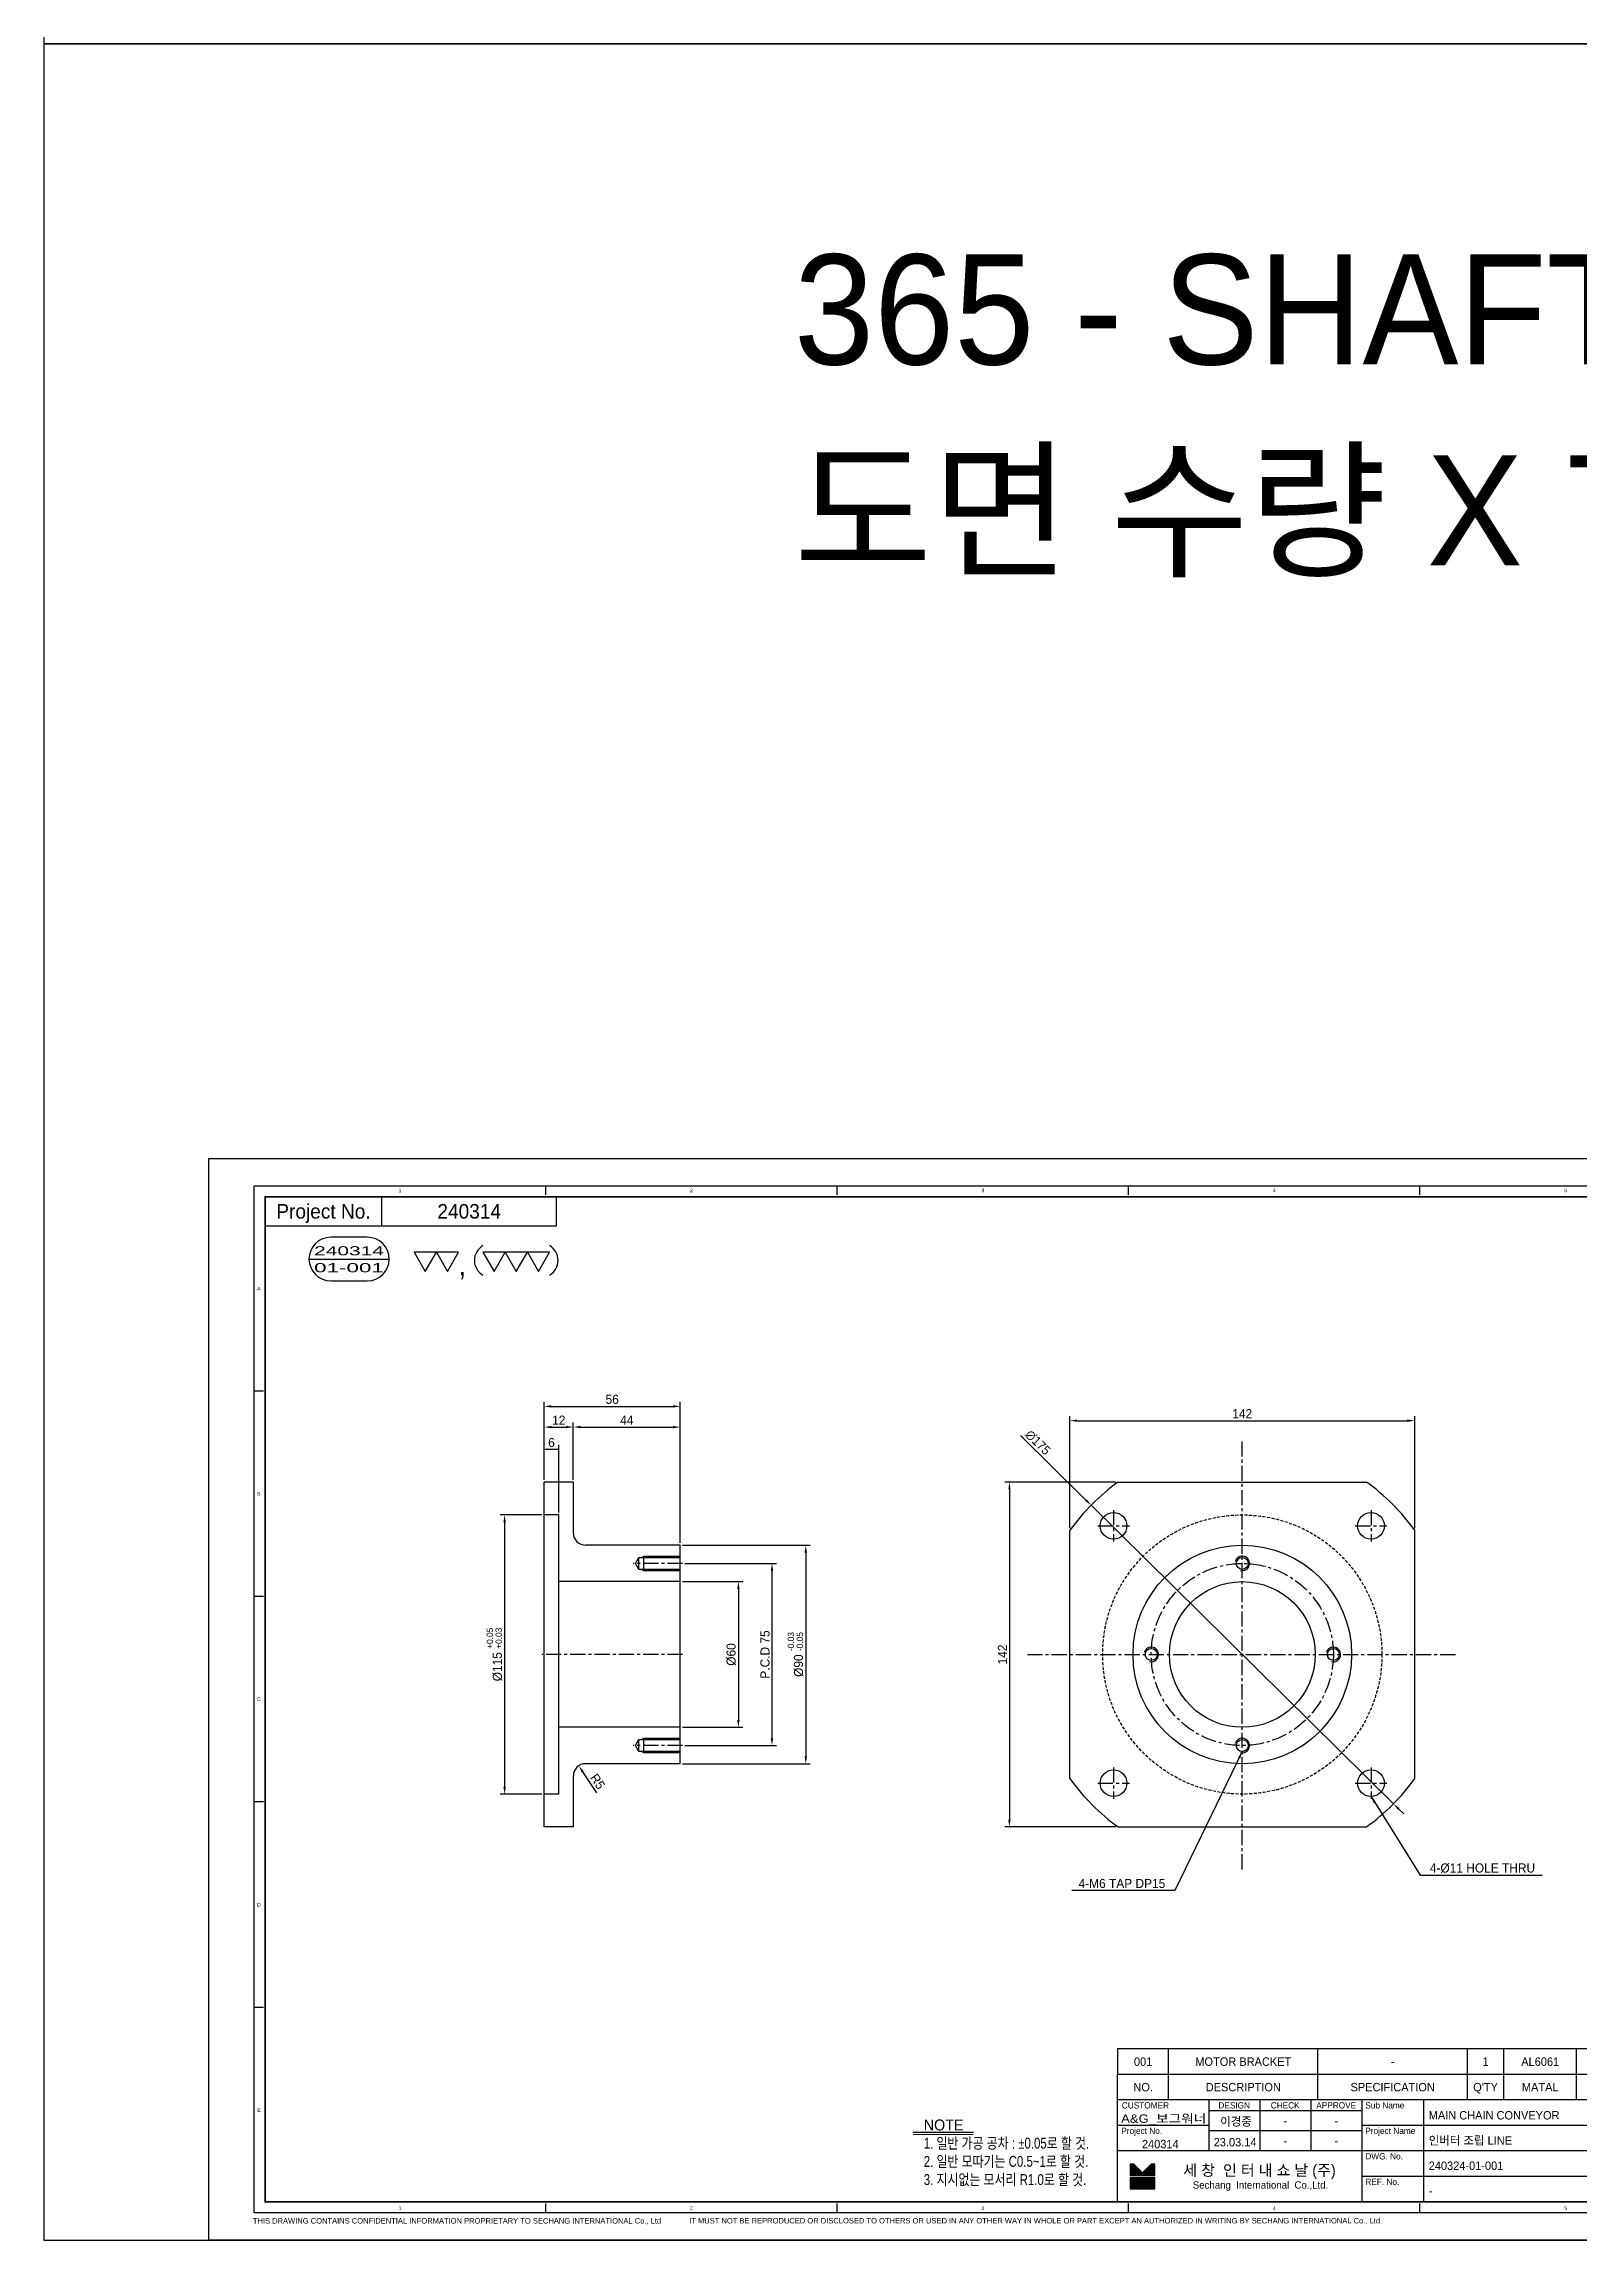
# Model space of a CAD drawing. Header units: inches. Extents: x 0 to 77285, y -118 to 40065.
# Drawn here: x 71277 to 71910, y -118 to 786 of the extents above; entities that cross this region are included whole.
import ezdxf
from ezdxf.enums import TextEntityAlignment as Align

# ---------------------------------------------------------------- set-up
doc = ezdxf.new("R2010")
doc.units = ezdxf.units.IN
doc.header["$LTSCALE"] = 5
doc.header["$MEASUREMENT"] = 0
for name, pattern in [('CENTER', [2, 1.25, -0.25, 0.25, -0.25]), ('HIDDEN', [0.375, 0.25, -0.125]), ('PHANTOM', [2.5, 1.25, -0.25, 0.25, -0.25, 0.25, -0.25])]:
    doc.linetypes.add(name, pattern=pattern)
for name, color, linetype in [('11', 1, 'CENTER'), ('22', 2, 'HIDDEN'), ('44', 4, 'Continuous'), ('55', 5, 'Continuous'), ('66', 6, 'PHANTOM'), ('77', 40, 'HIDDEN'), ('99', 181, 'Continuous'), ('A', 8, 'Continuous'), ('B', 123, 'Continuous'), ('D', 3, 'Continuous'), ('G', 231, 'Continuous'), ('T', 3, 'Continuous'), ('VV', 1, 'Continuous'), ('Y', 60, 'Continuous')]:
    doc.layers.add(name, color=color, linetype=linetype)
doc.layers.add('33', color=3, linetype='PHANTOM', lineweight=9)
doc.layers.add('88', color=35, linetype='Continuous', lineweight=5)
doc.styles.add('SCI', font='')
doc.styles.get('SCI').set_extended_font_data('Gulim')
doc.dimstyles.new('SCH', dxfattribs={"dimtxt": 2.5, "dimasz": 2, "dimexe": 1.25, "dimexo": 0.625, "dimtad": 1, "dimdec": 8, "dimtxsty": 'SCI', "dimcen": 2.5, "dimclrd": 4, "dimclre": 4, "dimclrt": 7, "dimadec": 8, "dimazin": 2, "dimtfac": 1, "dimtdec": 8, "dimtmove": 0, "dimatfit": 3, "dimfxl": 1, "dimarcsym": 0})

# ---------------------------------------------------------------- blocks, each defined once
blk = doc.blocks.new('J2')
for p, q in [((0, 2.25), (-2.6, 2.25)), ((-2.6, 2.25), (-1.3, 0)), ((-1.3, 0), (0, 2.25)), ((2.6, 2.25), (0, 2.25)), ((0, 2.25), (1.3, 0)), ((1.3, 0), (2.6, 2.25))]:
    blk.add_line(p, q)
blk = doc.blocks.new('J3')
for p, q in [((-3.9, 2.25), (-2.6, 0)), ((-1.3, 2.25), (-3.9, 2.25)), ((-2.6, 0), (-1.3, 2.25)), ((-1.3, 2.25), (0, 0)), ((1.3, 2.25), (-1.3, 2.25)), ((0, 0), (1.3, 2.25)), ((1.3, 2.25), (2.6, 0)), ((3.9, 2.25), (1.3, 2.25)), ((2.6, 0), (3.9, 2.25))]:
    blk.add_line(p, q)
blk = doc.blocks.new('A$C645fd8c3')
at = {"linetype": 'Continuous'}
h = blk.add_hatch(dxfattribs=at)
h.set_pattern_fill('ANSI31', color=5, scale=0.563055, style=0)
h.set_pattern_definition([(45, (-482.600826, -378.99261), (-0.04976753, 0.04976753), [])])
h.paths.add_polyline_path([(259.73, -279.27), (259.73, -276.17), (258.74, -276.17), (256.35, -278.56), (253.96, -276.17), (252.97, -276.17), (252.97, -279.27)])
h.paths.add_polyline_path([(252.97, -279.83), (252.97, -282.93), (259.73, -282.93), (259.73, -279.83)])
at = {"color": 2}
for p, q in [((12.5, -289.5), (12.5, -7.5)), ((12.5, -7.5), (412.5, -7.5)), ((92.5, -10), (92.5, -7.5)), ((172.5, -10), (172.5, -7.5)), ((252.5, -10), (252.5, -7.5)), ((332.5, -10), (332.5, -7.5)), ((412.5, -7.5), (412.5, -289.5)), ((15, -63.9), (12.5, -63.9)), ((412.5, -63.9), (410, -63.9)), ((15, -120.3), (12.5, -120.3)), ((412.5, -120.3), (410, -120.3)), ((15, -176.7), (12.5, -176.7)), ((412.5, -176.7), (410, -176.7)), ((15, -233.1), (12.5, -233.1)), ((412.5, -233.1), (410, -233.1)), ((92.5, -289.5), (92.5, -287)), ((172.5, -289.5), (172.5, -287)), ((252.5, -289.5), (252.5, -287)), ((332.5, -289.5), (332.5, -287)), ((412.5, -289.5), (12.5, -289.5))]:
    blk.add_line(p, q, dxfattribs=at)
at = {"color": 40}
for p, q in [((47.5, -18.5), (47.5, -10.5)), ((95.5, -18.5), (95.5, -10.5))]:
    blk.add_line(p, q, dxfattribs=at)
at = {"color": 7, "linetype": 'Continuous'}
blk.add_line((27.52, -27.62), (49.52, -27.62), dxfattribs=at)
for p, q in [((409.5, -244.5), (249.5, -244.5)), ((249.5, -244.5), (249.5, -251.5)), ((249.5, -286.5), (249.5, -251.5)), ((409.5, -251.5), (249.5, -251.5)), ((409.5, -258.5), (249.5, -258.5)), ((316.5, -258.5), (316.5, -286.5)), ((316.5, -261.5), (274.5, -261.5)), ((316.5, -267), (274.5, -267)), ((415.59, -275.4), (419.2, -275.4))]:
    blk.add_line(p, q)
at = {"color": 3}
for p, q in [((263.5, -251.5), (263.5, -244.5)), ((304.5, -251.5), (304.5, -244.5)), ((345.5, -251.5), (345.5, -244.5)), ((355.5, -251.5), (355.5, -244.5)), ((375.5, -251.5), (375.5, -244.5)), ((263.5, -258.5), (263.5, -251.5)), ((304.5, -258.5), (304.5, -251.5)), ((345.5, -258.5), (345.5, -251.5)), ((355.5, -258.5), (355.5, -251.5)), ((375.5, -258.5), (375.5, -251.5)), ((274.5, -258.5), (274.5, -272.5)), ((288.5, -258.5), (288.5, -272.5)), ((302.5, -258.5), (302.5, -272.5)), ((333.5, -258.5), (333.5, -286.5)), ((274.5, -265.5), (249.5, -265.5)), ((409.58, -265.5), (316.5, -265.5)), ((409.5, -272.5), (249.5, -272.5)), ((409.58, -279.5), (316.5, -279.5))]:
    blk.add_line(p, q, dxfattribs=at)
at = {"color": 5, "linetype": 'Continuous'}
for p, q in [((252.97, -276.17), (252.97, -279.27)), ((253.96, -276.17), (252.97, -276.17)), ((253.96, -276.17), (256.35, -278.56)), ((258.74, -276.17), (256.35, -278.56)), ((259.73, -276.17), (258.74, -276.17)), ((259.73, -279.27), (259.73, -276.17)), ((259.73, -279.27), (252.97, -279.27)), ((252.97, -279.83), (252.97, -282.93)), ((259.73, -279.83), (252.97, -279.83)), ((252.97, -282.93), (259.73, -282.93)), ((259.73, -282.93), (259.73, -279.83))]:
    blk.add_line(p, q, dxfattribs=at)
at = {"color": 40, "const_width": 0.5}
blk.add_lwpolyline([(15.5, -286.5), (15.5, -10.5), (409.5, -10.5), (409.5, -286.5)], close=True, dxfattribs=at)
at = {"color": 40}
blk.add_lwpolyline([(15.5, -18.5), (95.5, -18.5)], dxfattribs=at)
blk.add_lwpolyline([(33.52, -21.62, 1), (33.52, -33.62), (43.52, -33.62, 1), (43.52, -21.62)], format="xyb", close=True)
at = {"const_width": 0.257}
blk.add_lwpolyline([(193.31, -268.04), (209.91, -268.04)], dxfattribs=at)
at = {"color": 3}
blk.add_lwpolyline([(193.31, -267.35), (209.91, -267.35)], dxfattribs=at)
for centre, start, end in [((77.61, -27.99), 120, 240), ((91.22, -27.99), 300, 60)]:
    blk.add_arc(centre, 4.69, start, end)
at = {"layer": '11'}
blk.add_line((415.59, -276.4), (419.2, -276.4), dxfattribs=at)
at = {"layer": '22'}
blk.add_line((415.59, -277.4), (419.2, -277.4), dxfattribs=at)
at = {"layer": '33'}
blk.add_line((415.59, -278.4), (419.2, -278.4), dxfattribs=at)
at = {"layer": '44'}
blk.add_line((415.59, -279.4), (419.2, -279.4), dxfattribs=at)
at = {"layer": '55'}
blk.add_line((415.59, -280.4), (419.2, -280.4), dxfattribs=at)
at = {"layer": '66'}
blk.add_line((415.59, -281.4), (419.2, -281.4), dxfattribs=at)
at = {"layer": '77'}
blk.add_line((415.59, -282.4), (419.2, -282.4), dxfattribs=at)
at = {"layer": '88'}
blk.add_line((415.59, -283.4), (419.2, -283.4), dxfattribs=at)
at = {"layer": '99'}
blk.add_line((415.59, -284.4), (419.2, -284.4), dxfattribs=at)
at = {"layer": 'A'}
blk.add_line((415.59, -285.4), (419.2, -285.4), dxfattribs=at)
at = {"layer": 'B'}
blk.add_line((415.59, -286.4), (419.2, -286.4), dxfattribs=at)
at = {"layer": 'D'}
blk.add_line((415.59, -287.4), (419.2, -287.4), dxfattribs=at)
at = {"layer": 'Defpoints', "color": 1}
blk.add_lwpolyline([(0, -297), (0, 0), (420, 0), (420, -297)], close=True, dxfattribs=at)
at = {"layer": 'G'}
blk.add_line((415.59, -288.4), (419.2, -288.4), dxfattribs=at)
at = {"layer": 'T'}
for p, q in [((394.5, -272.5), (394.5, -286.5)), ((415.59, -289.4), (419.2, -289.4))]:
    blk.add_line(p, q, dxfattribs=at)
at = {"layer": 'VV'}
blk.add_line((415.59, -291.4), (419.2, -291.4), dxfattribs=at)
at = {"layer": 'Y'}
blk.add_line((415.59, -290.4), (419.2, -290.4), dxfattribs=at)
at = {"xscale": 2.34375, "yscale": 2.34375, "zscale": 2.34375}
for name, p in [('J2', (62.5, -31.03)), ('J3', (84.42, -31.03))]:
    blk.add_blockref(name, p, dxfattribs=at)
at = {"color": 2, "style": 'SCI'}
for s, p in [('1', (52.5, -8.75)), ('2', (132.5, -8.75)), ('3', (212.5, -8.75)), ('4', (292.5, -8.75)), ('5', (372.5, -8.75)), ('A', (13.75, -35.7)), ('A', (411.25, -35.7)), ('B', (13.75, -92.1)), ('B', (411.25, -92.1)), ('C', (13.75, -148.5)), ('C', (411.25, -148.5)), ('D', (13.75, -204.9)), ('D', (411.25, -204.9)), ('E', (13.75, -261.3)), ('E', (411.25, -261.3)), ('E', (411.25, -261.3)), ('1', (52.5, -288.25)), ('2', (132.5, -288.25)), ('3', (212.5, -288.25)), ('4', (292.5, -288.25)), ('5', (372.5, -288.25))]:
    blk.add_text(s, height=1, dxfattribs=at).set_placement(p, align=Align.MIDDLE_CENTER)
at = {"style": 'SCI'}
for s, height, p in [('Project No.', 4, (31.5, -14.5)), (',', 5.86, (69.61, -29.14)), ('NO.', 2.308, (256.5, -255)), ('DESCRIPTION', 2.3077, (284, -255)), ('DESIGN', 1.731, (281.5, -260)), ('CHECK', 1.731, (295.5, -260)), ('APPROVE', 1.731, (309.5, -260)), ('SPECIFICATION', 2.3077, (325, -255)), ("Q'TY", 2.308, (350.5, -255)), ('MATAL', 2.308, (365.5, -255)), ('REMAPK', 2.308, (392.5, -255)), ('이경중', 2.308, (282, -264.44)), ('-', 2.31, (295.5, -264.25)), ('-', 2.31, (309.5, -264.25)), ('세 창  인 터 내 쇼 날 (주)', 3.0296, (288.44, -277.82)), ('0', 0.6, (414.6, -275.37)), ('Sechang  International  Co.,Ltd.', 2.0198, (288.72, -281.87))]:
    blk.add_text(s, height=height, dxfattribs=at).set_placement(p, align=Align.MIDDLE_CENTER)
for s, height, p in [('CUSTOMER', 1.731, (250.65, -260)), ('Sub Name', 1.731, (317.5, -260)), ('Project No.', 1.7308, (250.5, -267)), ('Project Name', 1.7308, (317.5, -267)), ('DWG. No.', 1.731, (317.5, -274)), ('SCALE', 1.731, (395.5, -274)), ('REF. No.', 1.731, (317.5, -281)), ('REV.', 1.731, (395.5, -281))]:
    blk.add_text(s, height=height, dxfattribs=at).set_placement(p, align=Align.MIDDLE_LEFT)
at = {"color": 40, "style": 'SCI'}
for s, height, p in [('-', 2.31, (295.5, -269.75)), ('-', 2.31, (309.5, -269.75)), ('1/', 2.308, (400.15, -277.29))]:
    blk.add_text(s, height=height, dxfattribs=at).set_placement(p, align=Align.MIDDLE_CENTER)
at = {"color": 3, "linetype": 'Continuous', "style": 'SCI'}
for s, p in [('THIS DRAWING CONTAINS CONFIDENTIAL INFORMATION PROPRIETARY TO SECHANG INTERNATIONAL Co., Ltd  ', (12.11, -292.46)), ('IT MUST NOT BE REPRODUCED OR DISCLOSED TO OTHERS OR USED IN ANY OTHER WAY IN WHOLE OR PART EXCEPT AN AUTHORIZED IN WRITING BY SECHANG INTERNATIONAL Co., Ltd.', (131.88, -292.43))]:
    blk.add_text(s, height=1.5, dxfattribs=at).set_placement(p)
at = {"color": 2, "style": 'SCI'}
blk.add_text('A3', height=3, dxfattribs=at).set_placement((419.05, -296.11), align=Align.BOTTOM_RIGHT)
at = {"color": 40, "insert": (196.28, -263.89), "char_height": 3, "attachment_point": 1, "style": 'SCI'}
blk.add_mtext_dynamic_manual_height_columns('NOTE{\\W0.8;\\P1. 일반 가공 공차 : %%P0.05로 할 것.\\P2. 일반 모따기는 C0.5~1로 할 것.\\P3. 지시없는 모서리 R1.0로 할 것.}', width=205.982, gutter_width=1.29, heights=[0], dxfattribs=at)
at = {"layer": '11', "style": 'SCI'}
blk.add_text('11', height=0.6, dxfattribs=at).set_placement((414.6, -276.37), align=Align.MIDDLE_CENTER)
at = {"layer": '22', "style": 'SCI'}
blk.add_text('22', height=0.6, dxfattribs=at).set_placement((414.6, -277.37), align=Align.MIDDLE_CENTER)
at = {"layer": '33', "style": 'SCI'}
blk.add_text('33', height=0.6, dxfattribs=at).set_placement((414.6, -278.37), align=Align.MIDDLE_CENTER)
at = {"layer": '44', "style": 'SCI'}
blk.add_text('44', height=0.6, dxfattribs=at).set_placement((414.6, -279.37), align=Align.MIDDLE_CENTER)
at = {"layer": '55', "style": 'SCI'}
blk.add_text('55', height=0.6, dxfattribs=at).set_placement((414.6, -280.37), align=Align.MIDDLE_CENTER)
at = {"layer": '66', "style": 'SCI'}
blk.add_text('66', height=0.6, dxfattribs=at).set_placement((414.6, -281.37), align=Align.MIDDLE_CENTER)
at = {"layer": '77', "style": 'SCI'}
blk.add_text('77', height=0.6, dxfattribs=at).set_placement((414.6, -282.37), align=Align.MIDDLE_CENTER)
at = {"layer": '88', "style": 'SCI'}
blk.add_text('88', height=0.6, dxfattribs=at).set_placement((414.6, -283.37), align=Align.MIDDLE_CENTER)
at = {"layer": '99', "style": 'SCI'}
blk.add_text('99', height=0.6, dxfattribs=at).set_placement((414.6, -284.37), align=Align.MIDDLE_CENTER)
at = {"layer": 'A', "style": 'SCI'}
blk.add_text('A', height=0.6, dxfattribs=at).set_placement((414.6, -285.37), align=Align.MIDDLE_CENTER)
at = {"layer": 'B', "style": 'SCI'}
blk.add_text('B', height=0.6, dxfattribs=at).set_placement((414.6, -286.37), align=Align.MIDDLE_CENTER)
at = {"layer": 'D', "style": 'SCI'}
blk.add_text('D', height=0.6, dxfattribs=at).set_placement((414.6, -287.37), align=Align.MIDDLE_CENTER)
at = {"layer": 'G', "style": 'SCI'}
blk.add_text('G', height=0.6, dxfattribs=at).set_placement((414.6, -288.37), align=Align.MIDDLE_CENTER)
at = {"layer": 'T', "style": 'SCI'}
blk.add_text('T', height=0.6, dxfattribs=at).set_placement((414.6, -289.37), align=Align.MIDDLE_CENTER)
at = {"layer": 'VV', "style": 'SCI'}
blk.add_text('V', height=0.6, dxfattribs=at).set_placement((414.6, -291.37), align=Align.MIDDLE_CENTER)
at = {"layer": 'Y', "style": 'SCI'}
blk.add_text('Y', height=0.6, dxfattribs=at).set_placement((414.6, -290.37), align=Align.MIDDLE_CENTER)
blk = doc.blocks.new('A$C3da74efd')
for p, q in [((-51.14, 71), (51.14, 71)), ((-71, -51.14), (-71, 51.14)), ((71, -51.14), (71, 51.14)), ((-51.14, -71), (51.14, -71))]:
    blk.add_line(p, q)
for centre, radius in [((-53, 53), 5.5), ((53, 53), 5.5), ((0, 0), 45), ((0, 37.5), 2.46), ((0, 0), 30), ((-37.5, 0), 2.46), ((37.5, 0), 2.46), ((0, -37.5), 2.46), ((-53, -53), 5.5), ((53, -53), 5.5)]:
    blk.add_circle(centre, radius)
for start, end in [(125.76426, 144.23574), (35.76426, 54.23574), (215.76426, 234.23574), (305.76426, 324.23574)]:
    blk.add_arc((0, 0), 87.5, start, end)
at = {"layer": '11'}
for p, q in [((0, -88.5), (0, 88.5)), ((-53, 59.5), (-53, 46.5)), ((53, 59.5), (53, 46.5)), ((-59.5, 53), (-46.5, 53)), ((46.5, 53), (59.5, 53)), ((-88.5, 0), (88.5, 0)), ((-59.5, -53), (-46.5, -53)), ((-53, -46.5), (-53, -59.5)), ((46.5, -53), (59.5, -53)), ((53, -46.5), (53, -59.5))]:
    blk.add_line(p, q, dxfattribs=at)
blk.add_circle((0, 0), 37.5, dxfattribs=at)
at = {"layer": '22'}
blk.add_circle((0, 0), 57.5, dxfattribs=at)
at = {"layer": 'T'}
for centre in [(0, 37.5), (-37.5, 0), (37.5, 0), (0, -37.5)]:
    blk.add_arc(centre, 3, 255, 165, dxfattribs=at)
blk = doc.blocks.new('A$Ca8d8dcbb')
for p, q in [((-12, 71), (0, 71)), ((-12, 71), (-12, 50)), ((0, 71), (0, -71)), ((-6, 57.5), (-6, -57.5)), ((-6, 57.5), (0, 57.5)), ((-56, 45), (-56, -45)), ((-56, 45), (-17, 45)), ((-56, 39.96), (-39, 39.96)), ((-41, 40.5), (-41, 34.5)), ((-39, 39.96), (-37.58, 37.5)), ((-39, 39.96), (-39, 35.04)), ((-37.58, 37.5), (-39, 35.04)), ((-39, 35.04), (-56, 35.04)), ((-56, 30), (-6, 30)), ((-56, -30), (-6, -30)), ((-56, -35.04), (-39, -35.04)), ((-41, -34.5), (-41, -40.5)), ((-39, -35.04), (-37.58, -37.5)), ((-39, -35.04), (-39, -39.96)), ((-39, -39.96), (-56, -39.96)), ((-56, -45), (-17, -45)), ((-37.58, -37.5), (-39, -39.96)), ((-12, -50), (-12, -71)), ((-6, -57.5), (0, -57.5)), ((-12, -71), (0, -71))]:
    blk.add_line(p, q)
for centre, start, end in [((-17, 50), 270, 0), ((-17, -50), 0, 90)]:
    blk.add_arc(centre, 5, start, end)
at = {"layer": '11'}
for p, q in [((-57, 37.5), (-36.58, 37.5)), ((-57, 0), (1, 0)), ((-57, -37.5), (-36.58, -37.5))]:
    blk.add_line(p, q, dxfattribs=at)
at = {"layer": 'T'}
for p, q in [((-56, 40.5), (-41, 40.5)), ((-41, 40.5), (-40.06, 39.96)), ((-41, 34.5), (-56, 34.5)), ((-40.06, 35.04), (-41, 34.5)), ((-56, -34.5), (-41, -34.5)), ((-41, -34.5), (-40.06, -35.04)), ((-41, -40.5), (-56, -40.5)), ((-40.06, -39.96), (-41, -40.5))]:
    blk.add_line(p, q, dxfattribs=at)
blk = doc.blocks.new('*D864')
at = {"color": 4, "lineweight": -2, "transparency": 16777216}
for p, q in [((71482.12, 180.58), (71464.9, 180.58)), ((71466.77, 177.58), (71466.77, 68.58)), ((71482.12, 65.58), (71464.9, 65.58))]:
    blk.add_line(p, q, dxfattribs=at)
at = {"color": 4, "transparency": 16777216}
for points in [[(71466.27, 177.58), (71467.27, 177.58), (71466.77, 180.58)], [(71466.27, 68.58), (71467.27, 68.58), (71466.77, 65.58)]]:
    blk.add_solid(points, dxfattribs=at)
at = {"layer": 'Defpoints', "color": 0, "transparency": 16777216}
for p in [(71483.06, 180.58), (71466.77, 65.58), (71483.06, 65.58)]:
    blk.add_point(p, dxfattribs=at)
at = {"color": 7, "transparency": 16777216, "insert": (71462.56, 123.08), "char_height": 3.75, "attachment_point": 5, "rotation": 90, "style": 'SCI'}
blk.add_mtext('%%C115 {\\H0.7x;\\S+0.05^ +0.03;} ', dxfattribs=at)
blk = doc.blocks.new('*D865')
at = {"color": 4, "lineweight": -2, "transparency": 16777216}
for p, q in [((71540, 153.08), (71564.91, 153.08)), ((71563.03, 150.08), (71563.03, 96.08)), ((71540, 93.08), (71564.91, 93.08))]:
    blk.add_line(p, q, dxfattribs=at)
at = {"color": 4, "transparency": 16777216}
for points in [[(71562.53, 150.08), (71563.53, 150.08), (71563.03, 153.08)], [(71562.53, 96.08), (71563.53, 96.08), (71563.03, 93.08)]]:
    blk.add_solid(points, dxfattribs=at)
at = {"layer": 'Defpoints', "color": 0, "transparency": 16777216}
for p in [(71539.06, 153.08), (71539.06, 93.08), (71563.03, 93.08)]:
    blk.add_point(p, dxfattribs=at)
at = {"color": 7, "transparency": 16777216, "insert": (71560.08, 123.08), "char_height": 3.75, "attachment_point": 5, "rotation": 90, "style": 'SCI'}
blk.add_mtext('%%C60', dxfattribs=at)
blk = doc.blocks.new('*D866')
at = {"color": 4, "lineweight": -2, "transparency": 16777216}
for p, q in [((71541, 160.58), (71578.73, 160.58)), ((71576.86, 157.58), (71576.86, 88.58)), ((71541, 85.58), (71578.73, 85.58))]:
    blk.add_line(p, q, dxfattribs=at)
at = {"color": 4, "transparency": 16777216}
for points in [[(71576.36, 157.58), (71577.36, 157.58), (71576.86, 160.58)], [(71576.36, 88.58), (71577.36, 88.58), (71576.86, 85.58)]]:
    blk.add_solid(points, dxfattribs=at)
at = {"layer": 'Defpoints', "color": 0, "transparency": 16777216}
for p in [(71540.06, 160.58), (71540.06, 85.58), (71576.86, 85.58)]:
    blk.add_point(p, dxfattribs=at)
at = {"color": 7, "transparency": 16777216, "insert": (71574, 123.08), "char_height": 3.75, "attachment_point": 5, "rotation": 90, "style": 'SCI'}
blk.add_mtext('P.C.D 75', dxfattribs=at)
blk = doc.blocks.new('*D867')
at = {"color": 4, "lineweight": -2, "transparency": 16777216}
for p, q in [((71540, 168.08), (71592.64, 168.08)), ((71590.77, 165.08), (71590.77, 81.08)), ((71540, 78.08), (71592.64, 78.08))]:
    blk.add_line(p, q, dxfattribs=at)
at = {"color": 4, "transparency": 16777216}
for points in [[(71590.27, 165.08), (71591.27, 165.08), (71590.77, 168.08)], [(71590.27, 81.08), (71591.27, 81.08), (71590.77, 78.08)]]:
    blk.add_solid(points, dxfattribs=at)
at = {"layer": 'Defpoints', "color": 0, "transparency": 16777216}
for p in [(71539.06, 168.08), (71539.06, 78.08), (71590.77, 78.08)]:
    blk.add_point(p, dxfattribs=at)
at = {"color": 7, "transparency": 16777216, "insert": (71586.56, 123.08), "char_height": 3.75, "attachment_point": 5, "rotation": 90, "style": 'SCI'}
blk.add_mtext('%%C90 {\\H0.7x;\\S-0.03^ -0.05;} ', dxfattribs=at)
blk = doc.blocks.new('*D868')
at = {"color": 4, "lineweight": -2, "transparency": 16777216}
for p, q in [((71483.06, 195.02), (71483.06, 209.37)), ((71489.06, 181.52), (71489.06, 209.37)), ((71489.06, 207.49), (71483.06, 207.49))]:
    blk.add_line(p, q, dxfattribs=at)
at = {"layer": 'Defpoints', "color": 0, "transparency": 16777216}
for p in [(71483.06, 207.49), (71483.06, 194.08), (71489.06, 180.58)]:
    blk.add_point(p, dxfattribs=at)
at = {"color": 7, "transparency": 16777216, "insert": (71486.06, 210.35), "char_height": 3.75, "attachment_point": 5, "style": 'SCI'}
blk.add_mtext('6', dxfattribs=at)
blk = doc.blocks.new('*D869')
at = {"color": 4, "lineweight": -2, "transparency": 16777216}
for p, q in [((71483.06, 195.02), (71483.06, 218.62)), ((71495.06, 195.02), (71495.06, 218.62)), ((71486.06, 216.75), (71492.06, 216.75))]:
    blk.add_line(p, q, dxfattribs=at)
at = {"color": 4, "transparency": 16777216}
for points in [[(71486.06, 217.25), (71486.06, 216.25), (71483.06, 216.75)], [(71492.06, 217.25), (71492.06, 216.25), (71495.06, 216.75)]]:
    blk.add_solid(points, dxfattribs=at)
at = {"layer": 'Defpoints', "color": 0, "transparency": 16777216}
for p in [(71495.06, 216.75), (71483.06, 194.08), (71495.06, 194.08)]:
    blk.add_point(p, dxfattribs=at)
at = {"color": 7, "transparency": 16777216, "insert": (71489.06, 219.61), "char_height": 3.75, "attachment_point": 5, "style": 'SCI'}
blk.add_mtext('12', dxfattribs=at)
blk = doc.blocks.new('*D870')
at = {"color": 4, "lineweight": -2, "transparency": 16777216}
for p, q in [((71495.06, 195.02), (71495.06, 218.62)), ((71539.06, 169.02), (71539.06, 218.62)), ((71498.06, 216.75), (71536.06, 216.75))]:
    blk.add_line(p, q, dxfattribs=at)
at = {"color": 4, "transparency": 16777216}
for points in [[(71498.06, 217.25), (71498.06, 216.25), (71495.06, 216.75)], [(71536.06, 217.25), (71536.06, 216.25), (71539.06, 216.75)]]:
    blk.add_solid(points, dxfattribs=at)
at = {"layer": 'Defpoints', "color": 0, "transparency": 16777216}
for p in [(71539.06, 216.75), (71495.06, 194.08), (71539.06, 168.08)]:
    blk.add_point(p, dxfattribs=at)
at = {"color": 7, "transparency": 16777216, "insert": (71517.06, 219.61), "char_height": 3.75, "attachment_point": 5, "style": 'SCI'}
blk.add_mtext('44', dxfattribs=at)
blk = doc.blocks.new('*D871')
at = {"color": 4, "lineweight": -2, "transparency": 16777216}
for p, q in [((71483.06, 195.02), (71483.06, 227.17)), ((71539.06, 169.02), (71539.06, 227.17)), ((71486.06, 225.29), (71536.06, 225.29))]:
    blk.add_line(p, q, dxfattribs=at)
at = {"color": 4, "transparency": 16777216}
for points in [[(71486.06, 225.79), (71486.06, 224.79), (71483.06, 225.29)], [(71536.06, 225.79), (71536.06, 224.79), (71539.06, 225.29)]]:
    blk.add_solid(points, dxfattribs=at)
at = {"layer": 'Defpoints', "color": 0, "transparency": 16777216}
for p in [(71539.06, 225.29), (71483.06, 194.08), (71539.06, 168.08)]:
    blk.add_point(p, dxfattribs=at)
at = {"color": 7, "transparency": 16777216, "insert": (71511.06, 228.15), "char_height": 3.75, "attachment_point": 5, "style": 'SCI'}
blk.add_mtext('56', dxfattribs=at)
blk = doc.blocks.new('*D872')
at = {"color": 4, "lineweight": -2, "transparency": 16777216}
blk.add_line((71504.75, 66.08), (71498.95, 74.74), dxfattribs=at)
at = {"color": 4, "transparency": 16777216}
blk.add_solid([(71499.36, 75.02), (71498.53, 74.47), (71497.28, 77.24)], dxfattribs=at)
at = {"layer": 'Defpoints', "color": 0, "transparency": 16777216}
for p in [(71497.28, 77.24), (71500.06, 73.08)]:
    blk.add_point(p, dxfattribs=at)
at = {"color": 7, "transparency": 16777216, "insert": (71505.06, 70.76), "char_height": 3.75, "attachment_point": 5, "rotation": 303.82583, "style": 'SCI'}
blk.add_mtext('R5', dxfattribs=at)
blk = doc.blocks.new('*D873')
at = {"color": 4, "lineweight": -2, "transparency": 16777216}
for p, q in [((71699.51, 175.16), (71699.51, 221.27)), ((71702.51, 219.39), (71838.51, 219.39)), ((71841.51, 175.16), (71841.51, 221.27))]:
    blk.add_line(p, q, dxfattribs=at)
at = {"color": 4, "transparency": 16777216}
for points in [[(71702.51, 219.89), (71702.51, 218.89), (71699.51, 219.39)], [(71838.51, 219.89), (71838.51, 218.89), (71841.51, 219.39)]]:
    blk.add_solid(points, dxfattribs=at)
at = {"layer": 'Defpoints', "color": 0, "transparency": 16777216}
for p in [(71841.51, 219.39), (71699.51, 174.22), (71841.51, 174.22)]:
    blk.add_point(p, dxfattribs=at)
at = {"color": 7, "transparency": 16777216, "insert": (71770.51, 222.26), "char_height": 3.75, "attachment_point": 5, "style": 'SCI'}
blk.add_mtext('142', dxfattribs=at)
blk = doc.blocks.new('*D874')
at = {"color": 4, "lineweight": -2, "transparency": 16777216}
for p, q in [((71718.44, 194.08), (71672.75, 194.08)), ((71674.62, 191.08), (71674.62, 55.08)), ((71718.44, 52.08), (71672.75, 52.08))]:
    blk.add_line(p, q, dxfattribs=at)
at = {"color": 4, "transparency": 16777216}
for points in [[(71674.12, 191.08), (71675.12, 191.08), (71674.62, 194.08)], [(71674.12, 55.08), (71675.12, 55.08), (71674.62, 52.08)]]:
    blk.add_solid(points, dxfattribs=at)
at = {"layer": 'Defpoints', "color": 0, "transparency": 16777216}
for p in [(71719.37, 194.08), (71674.62, 52.08), (71719.37, 52.08)]:
    blk.add_point(p, dxfattribs=at)
at = {"color": 7, "transparency": 16777216, "insert": (71671.76, 123.08), "char_height": 3.75, "attachment_point": 5, "rotation": 90, "style": 'SCI'}
blk.add_mtext('142', dxfattribs=at)
blk = doc.blocks.new('*D875')
at = {"color": 4, "lineweight": -2, "transparency": 16777216}
for p, q in [((71679.24, 213.24), (71706.13, 186.68)), ((71832.77, 61.59), (71708.26, 184.57)), ((71834.9, 59.49), (71837.03, 57.38))]:
    blk.add_line(p, q, dxfattribs=at)
at = {"color": 4, "transparency": 16777216}
for points in [[(71706.48, 187.03), (71705.77, 186.32), (71708.26, 184.57)], [(71835.25, 59.84), (71834.55, 59.13), (71832.77, 61.59)]]:
    blk.add_solid(points, dxfattribs=at)
at = {"layer": 'Defpoints', "color": 0, "transparency": 16777216}
for p in [(71708.26, 184.57), (71832.77, 61.59)]:
    blk.add_point(p, dxfattribs=at)
at = {"color": 7, "transparency": 16777216, "insert": (71686.34, 210.38), "char_height": 3.75, "attachment_point": 5, "rotation": 315.35385, "style": 'SCI'}
blk.add_mtext('∅175', dxfattribs=at)

msp = doc.modelspace()

# ---------------------------------------------------------------- linework, layer by layer
for points in [[(71277.07583024, 786.47465905), (74672.72150039, 786.47465905), (74672.72150039, 1691.07431801), (71277.07583024, 1691.07431801)], [(71277.07583024, -118.1249999), (74672.72150039, -118.1249999), (74672.72150039, 786.47465905), (71277.07583024, 786.47465905)]]:
    msp.add_lwpolyline(points, close=True)

# ---------------------------------------------------------------- block references
at = {"color": 3, "xscale": 1.5, "yscale": 1.5, "zscale": 1.5}
msp.add_blockref('A$C645fd8c3', (71344.93503237, 327.3750001), dxfattribs=at)
msp.add_blockref('A$C3da74efd', (71770.5133881, 123.08240866))
at = {"rotation": 180}
msp.add_blockref('A$Ca8d8dcbb', (71483.06247247, 123.08240866), dxfattribs=at)

# ---------------------------------------------------------------- texts
at = {"style": 'SCI'}
for s, p in [('365 - SHAFT & FLANGE', (71585.91585834, 677.1018798)), ('도면 수량 X 7 (SET)수량으로 가공 제작 납품 할 것.', (71585.91585834, 594.31626271))]:
    msp.add_text(s, height=45.3459121798, dxfattribs=at).set_placement(p, align=Align.MIDDLE_LEFT)
for s, height, p in [('240314', 6, (71452.18503237, 305.6250001)), ('001', 3.461538462, (71729.68503237, -44.6249999)), ('MOTOR BRACKET', 3.4615384615, (71770.93503237, -44.62498751)), ('-', 3.46153846, (71832.43503237, -44.6249999)), ('1', 3.46153846, (71870.68503237, -44.6249999)), ('AL6061', 3.461538462, (71893.18503237, -44.6249999))]:
    msp.add_text(s, height=height, dxfattribs=at).set_placement(p, align=Align.MIDDLE_CENTER)
for s, width, p, p2 in [('240314', 1.63101, (71388.31979089, 287.48822553), (71417.05250052, 287.48822553)), ('01-001', 1.60732, (71388.31979089, 280.52968319), (71417.05250052, 280.52968319))]:
    msp.add_text(s, height=3.75, dxfattribs=dict(at, width=width)).set_placement(p, p2, align=Align.FIT)
at = {"color": 40, "style": 'SCI', "width": 1.12551}
msp.add_text('A&G_보그워너', height=3.461538462, dxfattribs=at).set_placement((71720.6212795, -69.83156528), (71755.6956099, -69.83156528), align=Align.FIT)
at = {"color": 40, "style": 'SCI'}
for s, height, p in [('MAIN CHAIN CONVEYOR', 3.4615384615, (71847.27861306, -66.72115374)), ('인버터 조립 LINE', 3.4615384615, (71847.27861306, -77.10576913)), ('240324-01-001', 3.4615384615, (71847.27861306, -87.49038451)), ('-', 3.46153846, (71847.27861306, -97.8749999))]:
    msp.add_text(s, height=height, dxfattribs=at).set_placement(p, align=Align.MIDDLE_LEFT)
for s, p in [('240314', (71736.74981624, -78.57692298)), ('23.03.14', (71767.549405, -77.79807682))]:
    msp.add_text(s, height=3.461538462, dxfattribs=at).set_placement(p, align=Align.MIDDLE_CENTER)
at = {"color": 7, "char_height": 3.75, "style": 'SCI'}
for s, insert, attachment_point in [('4-%%c11 HOLE THRU', (71847.74243974, 33.12918608), 7), ('4-M6 TAP DP15', (71738.80671347, 26.82969044), 9)]:
    msp.add_mtext(s, dxfattribs=dict(at, insert=insert, attachment_point=attachment_point))

# ---------------------------------------------------------------- dimensions: what is measured, and where the dimension line sits
for base, p1, p2, picture, middle in [((71539.0624724686, 225.2901731775), (71483.0624724686, 194.0824086559), (71539.0624724686, 168.0824086559), '*D871', (71511.0624724686, 228.1501099285)), ((71495.0624724686, 216.7489645381), (71483.0624724686, 194.0824086559), (71495.0624724686, 194.0824086559), '*D869', (71489.0624724686, 219.6138946313)), ((71539.0624724686, 216.7489645381), (71495.0624724686, 194.0824086559), (71539.0624724686, 168.0824086559), '*D870', (71517.0624724686, 219.6113979602)), ((71841.5133880961, 219.3939720595), (71699.5133880956, 174.2219237102), (71841.5133880961, 174.2219237102), '*D873', (71770.5133880958, 222.2589021528)), ((71483.0624724686, 207.4926296005), (71489.0624724686, 180.5824086559), (71483.0624724686, 194.0824086559), '*D868', (71486.0624724686, 210.3525663515))]:
    dim = msp.add_linear_dim(base=base, p1=p1, p2=p2, dimstyle='SCH', override={"dimscale": 1.5})
    dim.commit()
    dim.dimension.update_dxf_attribs({"geometry": picture, "text_midpoint": middle})
dim = msp.add_diameter_dim_2p(p1=(71832.7661561837, 61.593849839), p2=(71708.2606200076, 184.5709674727), dimstyle='SCH', override={"dimscale": 1.5})
dim.commit()
dim.dimension.update_dxf_attribs({"geometry": '*D875', "text_midpoint": (71684.2625902286, 208.2743996393), "dimtype": 163})
dim = msp.add_linear_dim(base=(71674.6236684708, 52.0824086559), p1=(71719.3738730412, 194.0824086559), p2=(71719.3738730412, 52.0824086559), angle=90, dimstyle='SCH', override={"dimscale": 1.5})
dim.commit()
dim.dimension.update_dxf_attribs({"geometry": '*D874', "text_midpoint": (71671.7587383776, 123.0824086558)})
for base, p1, p2, text, picture, middle in [((71466.7712166336, 65.5824086559), (71483.0624724686, 180.5824086559), (71483.0624724686, 65.5824086559), '%%C<> {\\H0.7x;\\S+0.05^ +0.03;} ', '*D864', (71462.5649916003, 123.0824086558)), ((71590.7682508643, 78.0824086559), (71539.0624724686, 168.0824086559), (71539.0624724686, 78.0824086559), '%%C<> {\\H0.7x;\\S-0.03^ -0.05;} ', '*D867', (71586.5620258311, 123.0824086558)), ((71576.8578564184, 85.5824086559), (71540.0624724686, 160.5824086559), (71540.0624724686, 85.5824086559), 'P.C.D <>', '*D866', (71573.9954229962, 123.0824086558)), ((71563.0310791146, 93.0824086559), (71539.0624724686, 153.0824086559), (71539.0624724686, 93.0824086559), '%%C<>', '*D865', (71560.0762688616, 123.0824086558))]:
    dim = msp.add_linear_dim(base=base, p1=p1, p2=p2, angle=90, text=text, dimstyle='SCH', override={"dimscale": 1.5})
    dim.commit()
    dim.dimension.update_dxf_attribs({"geometry": picture, "text_midpoint": middle})
dim = msp.add_radius_dim(center=(71500.0624724686, 73.0824086559), mpoint=(71497.2791213627, 77.2360765082), dimstyle='SCH', override={"dimscale": 1.5})
dim.commit()
dim.dimension.update_dxf_attribs({"geometry": '*D872', "text_midpoint": (71502.6865035929, 69.1664981904), "dimtype": 164})

# ---------------------------------------------------------------- leaders
at = {"annotation_type": 0, "has_hookline": 1}
for points, hookline_direction, text_width in [([(71770.5133881, 83.12367453), (71742.74421347, 25.89219044), (71739.74421347, 25.89219044)], 1, 38.47370173), ([(71823.5133881, 64.58240866), (71843.80493974, 32.19168608), (71846.80493974, 32.19168608)], 0, 46.1834221)]:
    msp.add_leader(points, dimstyle='SCH', override={"dimscale": 1.5, "dimgap": 0.625, "dimtad": 1}, dxfattribs=dict(at, hookline_direction=hookline_direction, text_width=text_width))

doc.saveas('drawing.dxf')
